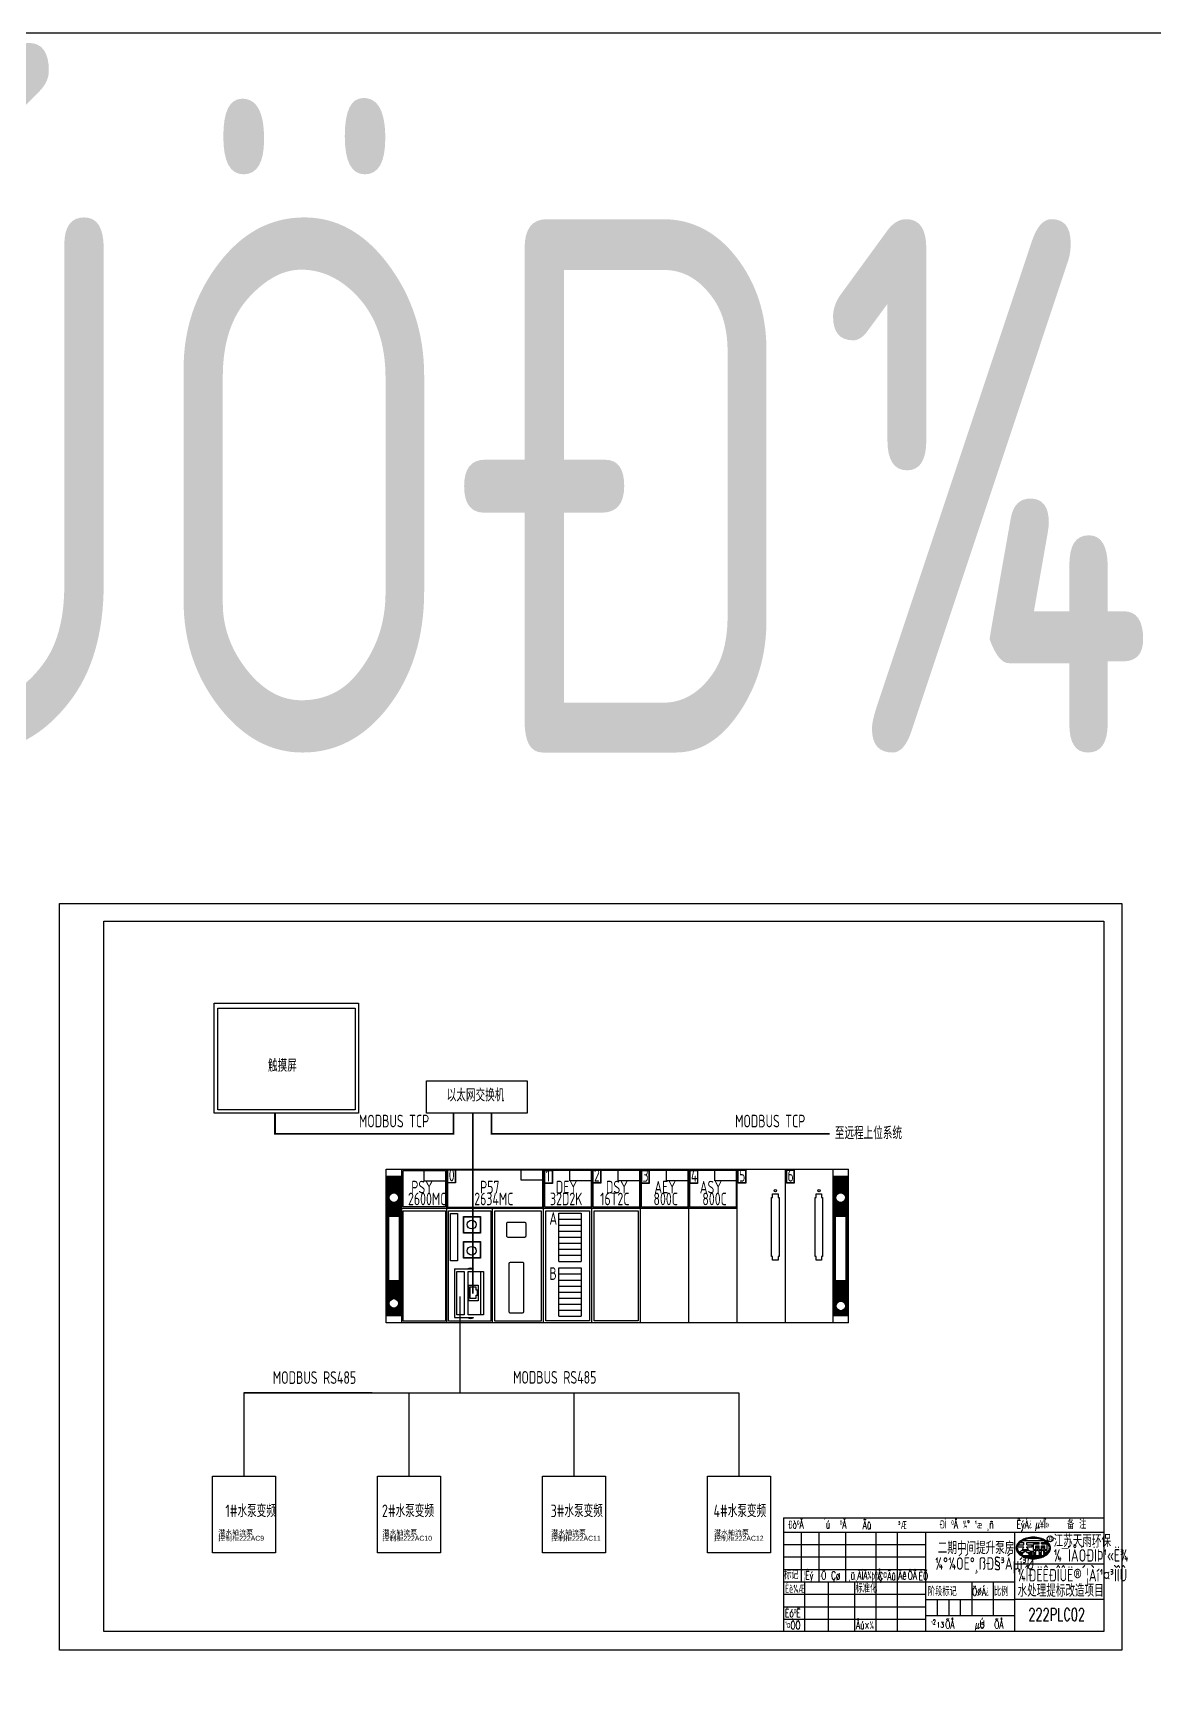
# Model space of a CAD drawing. Header units: millimetres. Extents: x 201 to 11482, y -7821 to 251.
# Drawn here: x 3727 to 4357, y -7014 to -6087 of the extents above; entities that cross this region are included whole.
import ezdxf
from ezdxf.enums import TextEntityAlignment as Align

# ---------------------------------------------------------------- set-up
doc = ezdxf.new("R2010")
doc.units = ezdxf.units.MM
doc.linetypes.add('CENTER2', pattern=[1.125, 0.75, -0.125, 0.125, -0.125])
for name, color, linetype in [('10000_FRONT', 7, 'Continuous'), ('LINE_THIN', 2, 'Continuous'), ('PART', 7, 'Continuous'), ('TEXT', 6, 'Continuous')]:
    doc.layers.add(name, color=color, linetype=linetype)
doc.layers.add('SECTION', color=3, linetype='CENTER2', lineweight=9)
doc.styles.add('HZ', font='txt', dxfattribs={"width": 0.67, "bigfont": 'hztxt'})
doc.styles.add('HZTXT', font='tssdeng.shx', dxfattribs={"width": 0.8, "bigfont": 'hztxt.shx'})
doc.styles.add('¹¡è³Ì¡ÁÖ', font='gbenor.shx', dxfattribs={"width": 0.8, "height": 350, "bigfont": 'gbcbig.shx'})

msp = doc.modelspace()

# ---------------------------------------------------------------- hatches: boundary and pattern name
at = {"layer": 'PART'}
h = msp.add_hatch(dxfattribs=at)
h.set_pattern_fill('ANSI34', color=256, scale=0.07, style=0)
h.set_pattern_definition([(45, (3690.30678, -7116.867394), (-0.037123106, 0.037123106), []), (45, (3690.319153, -7116.867394), (-0.037123106, 0.037123106), []), (45, (3690.33153, -7116.867394), (-0.037123106, 0.037123106), []), (45, (3690.3439, -7116.867394), (-0.037123106, 0.037123106), [])])
h.paths.add_polyline_path([(3925.386, -6808.482), (3934.087, -6808.482), (3934.087, -6748.23), (3934.087, -6730.265), (3925.386, -6730.265)])
h.paths.add_polyline_path([(3932.357, -6742.258, 1), (3926.964, -6742.258, 1)], flags=16)
h.paths.add_polyline_path([(3932.357, -6801.775, 1), (3926.964, -6801.775, 1)], flags=16)
h.paths.add_polyline_path([(3926.812, -6752.662), (3932.639, -6752.662), (3932.639, -6789.148), (3926.812, -6789.148)], flags=16)
h = msp.add_hatch(dxfattribs=at)
h.set_pattern_fill('ANSI34', color=256, scale=0.07, style=0)
h.set_pattern_definition([(45, (3608.22224, -7116.867443), (-0.037123106, 0.037123106), []), (45, (3608.234614, -7116.867443), (-0.037123106, 0.037123106), []), (45, (3608.24699, -7116.867443), (-0.037123106, 0.037123106), []), (45, (3608.259363, -7116.867443), (-0.037123106, 0.037123106), [])])
h.paths.add_polyline_path([(4176.561, -6730.265), (4176.561, -6730.265), (4176.561, -6808.653), (4185.262, -6808.653), (4185.262, -6730.265)])
h.paths.add_polyline_path([(4183.532, -6742.258, 1), (4178.139, -6742.258, 1)], flags=16)
h.paths.add_polyline_path([(4177.987, -6752.662), (4183.814, -6752.662), (4183.814, -6789.148), (4177.987, -6789.148)], flags=16)
h.paths.add_polyline_path([(4183.621, -6803.157, 1), (4178.228, -6803.157, 1)], flags=16)

# ---------------------------------------------------------------- linework, layer by layer
for p, q in [((3766.644, -6986.374), (3766.644, -6586.831)), ((3766.644, -6586.831), (4328.748, -6586.831)), ((4328.748, -6586.831), (4328.748, -6986.374)), ((3966.679, -6797.908), (3966.679, -6852.098)), ((3917.525, -6852.098), (3845.361, -6852.098)), ((3845.361, -6852.098), (4123.657, -6852.098)), ((3845.361, -6852.098), (3845.361, -6898.983)), ((3938.126, -6852.098), (3938.126, -6898.983)), ((4030.892, -6852.098), (4030.892, -6898.983)), ((4123.657, -6852.098), (4123.657, -6898.983)), ((4278.748, -6986.374), (4278.748, -6930.374)), ((4280.177, -6938.717), (4283.73, -6938.717)), ((4280.177, -6938.717), (4283.73, -6938.717)), ((4280.673, -6937.514), (4283.73, -6937.514)), ((4280.673, -6937.514), (4283.73, -6937.514)), ((4281.219, -6941.836), (4283.865, -6941.836)), ((4281.219, -6941.836), (4283.865, -6941.836)), ((4281.701, -6936.311), (4283.73, -6936.311)), ((4281.701, -6936.311), (4283.73, -6936.311)), ((4281.825, -6942.438), (4283.189, -6942.438)), ((4281.825, -6942.438), (4283.189, -6942.438)), ((4282.354, -6940.784), (4286.971, -6940.784)), ((4282.354, -6940.784), (4286.971, -6940.784)), ((4282.921, -6940.183), (4286.348, -6940.183)), ((4282.921, -6940.183), (4286.348, -6940.183)), ((4283.504, -6935.107), (4294.786, -6935.107)), ((4283.504, -6935.107), (4294.786, -6935.107)), ((4283.73, -6937.514), (4283.73, -6936.311)), ((4283.73, -6937.514), (4283.73, -6936.311)), ((4285.437, -6941.836), (4288.543, -6941.836)), ((4285.437, -6941.836), (4288.543, -6941.836)), ((4285.535, -6937.514), (4285.535, -6936.311)), ((4285.535, -6936.311), (4292.334, -6936.311)), ((4285.535, -6937.514), (4285.535, -6936.311)), ((4285.535, -6936.311), (4292.334, -6936.311)), ((4285.535, -6937.514), (4288.543, -6937.514)), ((4285.535, -6937.514), (4288.543, -6937.514)), ((4285.535, -6938.717), (4288.543, -6938.717)), ((4285.56, -6939.028), (4285.535, -6938.717)), ((4285.535, -6938.717), (4288.543, -6938.717)), ((4285.56, -6939.028), (4285.535, -6938.717)), ((4286.157, -6942.438), (4288.543, -6942.438)), ((4286.157, -6942.438), (4288.543, -6942.438)), ((4287.25, -6942.929), (4288.543, -6942.929)), ((4287.25, -6942.929), (4288.543, -6942.929)), ((4287.816, -6941.124), (4288.543, -6941.124)), ((4287.816, -6941.124), (4288.543, -6941.124)), ((4288.543, -6938.717), (4288.543, -6937.514)), ((4288.543, -6938.717), (4288.543, -6937.514)), ((4288.543, -6941.836), (4288.543, -6941.124)), ((4288.543, -6941.836), (4288.543, -6941.124)), ((4288.543, -6942.929), (4288.543, -6942.438)), ((4288.543, -6942.929), (4288.543, -6942.438)), ((4289.145, -6940.183), (4289.145, -6936.912)), ((4289.145, -6936.912), (4292.334, -6936.912)), ((4289.145, -6940.183), (4289.145, -6936.912)), ((4289.145, -6936.912), (4292.334, -6936.912)), ((4289.145, -6940.183), (4290.529, -6940.183)), ((4289.145, -6940.183), (4290.529, -6940.183)), ((4289.145, -6940.784), (4290.529, -6940.784)), ((4289.145, -6941.836), (4289.145, -6940.784)), ((4289.145, -6940.784), (4290.529, -6940.784)), ((4289.145, -6941.836), (4289.145, -6940.784)), ((4289.145, -6941.836), (4290.529, -6941.836)), ((4289.145, -6941.836), (4290.529, -6941.836)), ((4289.145, -6942.929), (4289.145, -6942.438)), ((4289.145, -6942.438), (4290.529, -6942.438)), ((4289.145, -6942.929), (4289.145, -6942.438)), ((4289.145, -6942.438), (4290.529, -6942.438)), ((4289.145, -6942.929), (4290.529, -6942.929)), ((4289.145, -6942.929), (4290.529, -6942.929)), ((4290.529, -6940.183), (4290.529, -6938.115)), ((4290.529, -6938.115), (4292.334, -6938.115)), ((4290.529, -6940.183), (4290.529, -6938.115)), ((4290.529, -6938.115), (4292.334, -6938.115)), ((4290.529, -6941.836), (4290.529, -6940.784)), ((4290.529, -6941.836), (4290.529, -6940.784)), ((4290.529, -6942.929), (4290.529, -6942.438)), ((4290.529, -6942.929), (4290.529, -6942.438)), ((4292.334, -6936.912), (4292.334, -6936.311)), ((4292.334, -6936.912), (4292.334, -6936.311)), ((4292.334, -6940.183), (4292.334, -6938.115)), ((4292.334, -6940.183), (4292.334, -6938.115)), ((4292.334, -6940.183), (4293.717, -6940.183)), ((4292.334, -6940.183), (4293.717, -6940.183)), ((4292.334, -6940.784), (4293.717, -6940.784)), ((4292.334, -6941.836), (4292.334, -6940.784)), ((4292.334, -6940.784), (4293.717, -6940.784)), ((4292.334, -6941.836), (4292.334, -6940.784)), ((4292.334, -6941.836), (4293.717, -6941.836)), ((4292.334, -6941.836), (4293.717, -6941.836)), ((4292.334, -6942.929), (4292.334, -6942.438)), ((4292.334, -6942.438), (4293.717, -6942.438)), ((4292.334, -6942.929), (4292.334, -6942.438)), ((4292.334, -6942.438), (4293.717, -6942.438)), ((4292.334, -6942.929), (4293.717, -6942.929)), ((4292.334, -6942.929), (4293.717, -6942.929)), ((4293.717, -6936.912), (4293.717, -6936.311)), ((4293.717, -6936.311), (4296.589, -6936.311)), ((4293.717, -6936.912), (4293.717, -6936.311)), ((4293.717, -6936.311), (4296.589, -6936.311)), ((4293.717, -6936.912), (4296.906, -6936.912)), ((4293.717, -6936.912), (4296.906, -6936.912)), ((4293.717, -6938.115), (4295.522, -6938.115)), ((4293.717, -6940.183), (4293.717, -6938.115)), ((4293.717, -6938.115), (4295.522, -6938.115)), ((4293.717, -6940.183), (4293.717, -6938.115)), ((4293.717, -6941.836), (4293.717, -6940.784)), ((4293.717, -6941.836), (4293.717, -6940.784)), ((4293.717, -6942.929), (4293.717, -6942.438)), ((4293.717, -6942.929), (4293.717, -6942.438)), ((4294.771, -6941.124), (4295.522, -6941.124)), ((4294.771, -6941.124), (4294.771, -6941.836)), ((4294.771, -6941.124), (4295.522, -6941.124)), ((4294.771, -6941.124), (4294.771, -6941.836)), ((4294.771, -6941.836), (4297.071, -6941.836)), ((4294.771, -6941.836), (4297.071, -6941.836)), ((4294.771, -6942.438), (4294.771, -6942.929)), ((4294.771, -6942.438), (4296.465, -6942.438)), ((4294.771, -6942.438), (4294.771, -6942.929)), ((4294.771, -6942.438), (4296.465, -6942.438)), ((4294.771, -6942.929), (4295.826, -6942.929)), ((4294.771, -6942.929), (4295.826, -6942.929)), ((4295.522, -6940.183), (4295.522, -6938.115)), ((4295.522, -6940.183), (4295.522, -6938.115)), ((4295.522, -6940.183), (4296.906, -6940.183)), ((4295.522, -6940.183), (4296.906, -6940.183)), ((4295.522, -6941.124), (4295.522, -6940.784)), ((4295.522, -6940.784), (4296.906, -6940.784)), ((4295.522, -6941.124), (4295.522, -6940.784)), ((4295.522, -6940.784), (4296.906, -6940.784)), ((4296.906, -6940.183), (4296.906, -6936.912)), ((4296.906, -6940.183), (4296.906, -6936.912)), ((4296.906, -6942.015), (4296.906, -6940.784)), ((4296.906, -6942.015), (4296.906, -6940.784)), ((4328.748, -6948.374), (4278.748, -6948.374)), ((4328.748, -6948.374), (4278.748, -6948.374)), ((4283.731, -6943.64), (4294.559, -6943.64)), ((4283.731, -6943.64), (4294.559, -6943.64)), ((4284.446, -6943.942), (4293.844, -6943.942)), ((4284.446, -6943.942), (4293.844, -6943.942)), ((4286.448, -6944.483), (4291.842, -6944.483)), ((4286.448, -6944.483), (4291.842, -6944.483)), ((4328.748, -6968.374), (4278.748, -6968.374)), ((4328.748, -6986.374), (3766.644, -6986.374)), ((4328.748, -6986.374), (4148.748, -6986.374))]:
    msp.add_line(p, q)
at = {"color": 0}
for p, q in [((4148.748, -6922.374), (4328.748, -6922.374)), ((4148.748, -6922.374), (4328.748, -6922.374)), ((4148.748, -6922.374), (4328.748, -6922.374)), ((4148.748, -6930.374), (4328.748, -6930.374)), ((4148.748, -6930.374), (4328.748, -6930.374)), ((4148.748, -6930.374), (4328.748, -6930.374)), ((4148.748, -6958.374), (4278.748, -6958.374)), ((4148.748, -6958.374), (4278.748, -6958.374)), ((4148.748, -6958.374), (4278.748, -6958.374)), ((4228.748, -6968.374), (4278.748, -6968.374)), ((4228.748, -6968.374), (4278.748, -6968.374)), ((4228.748, -6968.374), (4278.748, -6968.374)), ((4228.748, -6977.374), (4278.748, -6977.374)), ((4228.748, -6977.374), (4278.748, -6977.374)), ((4228.748, -6977.374), (4278.748, -6977.374))]:
    msp.add_line(p, q, dxfattribs=at)
at = {"linetype": 'Continuous'}
msp.add_line((4328.748, -6948.374), (4278.748, -6948.374), dxfattribs=at)
for points in [[(741.178, -6087.168), (11482.36, -6087.168), (11482.36, -7820.534), (741.178, -7820.534)], [(3828.66, -6632.819), (3909.74, -6632.819), (3909.74, -6694.719), (3828.66, -6694.719)], [(3830.735, -6635.614), (3907.858, -6635.614), (3907.858, -6692.846), (3830.735, -6692.846)], [(4004.551, -6694.734), (3947.985, -6694.734), (3947.985, -6676.624), (4004.551, -6676.624)], [(3827.633, -6898.983), (3863.088, -6898.983), (3863.088, -6941.993), (3827.633, -6941.993)], [(3920.399, -6898.983), (3955.853, -6898.983), (3955.853, -6941.993), (3920.399, -6941.993)], [(4013.165, -6898.983), (4048.619, -6898.983), (4048.619, -6941.993), (4013.165, -6941.993)], [(4105.93, -6898.983), (4141.385, -6898.983), (4141.385, -6941.993), (4105.93, -6941.993)]]:
    msp.add_lwpolyline(points, close=True)
at = {"const_width": 1}
for points in [[(3963.178, -6694.734), (3963.178, -6706.376), (3862.817, -6706.376), (3862.817, -6694.719)], [(3974.08, -6796.295), (3974.08, -6694.734)], [(3984.594, -6694.734), (3984.594, -6706.376), (4174.702, -6706.376)]]:
    msp.add_lwpolyline(points, dxfattribs=at)
for points in [[(4298.806, -6939.319, 0.1452621), (4298.182, -6937.214, 0.1071711), (4296.022, -6935.076, 0.0774043), (4293.04, -6933.772, 0.0645214), (4289.145, -6933.267, 0.0645214), (4285.25, -6933.772, 0.0774043), (4282.268, -6935.076, 0.1071711), (4280.108, -6937.214, 0.1452621), (4279.483, -6939.319, 0.1452621), (4280.108, -6941.424, 0.1071711), (4282.268, -6943.562, 0.0774043), (4285.25, -6944.866, 0.0645214), (4289.145, -6945.37, 0.0645214), (4293.04, -6944.866, 0.0774043), (4296.022, -6943.562, 0.1071711), (4298.182, -6941.424, 0.1452621)], [(4298.806, -6939.319, 0.1452621), (4298.182, -6937.214, 0.1071711), (4296.022, -6935.076, 0.0774043), (4293.04, -6933.772, 0.0645214), (4289.145, -6933.267, 0.0645214), (4285.25, -6933.772, 0.0774043), (4282.268, -6935.076, 0.1071711), (4280.108, -6937.214, 0.1452621), (4279.483, -6939.319, 0.1452621), (4280.108, -6941.424, 0.1071711), (4282.268, -6943.562, 0.0774043), (4285.25, -6944.866, 0.0645214), (4289.145, -6945.37, 0.0645214), (4293.04, -6944.866, 0.0774043), (4296.022, -6943.562, 0.1071711), (4298.182, -6941.424, 0.1452621)], [(4298.17, -6939.319, 0.1452621), (4297.648, -6937.561, 0.1071711), (4295.68, -6935.613, 0.0774043), (4292.877, -6934.388, 0.0645214), (4289.145, -6933.904, 0.0645214), (4285.412, -6934.388, 0.0774043), (4282.61, -6935.613, 0.1071711), (4280.642, -6937.561, 0.1452621), (4280.12, -6939.319, 0.1452621), (4280.642, -6941.077, 0.1071711), (4282.61, -6943.024, 0.0774043), (4285.412, -6944.25, 0.0645214), (4289.145, -6944.734, 0.0645214), (4292.877, -6944.25, 0.0774043), (4295.68, -6943.024, 0.1071711), (4297.648, -6941.077, 0.1452621)], [(4298.17, -6939.319, 0.1452621), (4297.648, -6937.561, 0.1071711), (4295.68, -6935.613, 0.0774043), (4292.877, -6934.388, 0.0645214), (4289.145, -6933.904, 0.0645214), (4285.412, -6934.388, 0.0774043), (4282.61, -6935.613, 0.1071711), (4280.642, -6937.561, 0.1452621), (4280.12, -6939.319, 0.1452621), (4280.642, -6941.077, 0.1071711), (4282.61, -6943.024, 0.0774043), (4285.412, -6944.25, 0.0645214), (4289.145, -6944.734, 0.0645214), (4292.877, -6944.25, 0.0774043), (4295.68, -6943.024, 0.1071711), (4297.648, -6941.077, 0.1452621)]]:
    msp.add_lwpolyline(points, format="xyb", close=True)
for centre, radius in [((4298.584, -6934.151), 1.666), ((4298.584, -6934.151), 1.666), ((4291.314, -6939.132), 0.1), ((4291.314, -6939.132), 0.1), ((4291.314, -6940.534), 0.1), ((4291.314, -6940.534), 0.1), ((4294.521, -6939.132), 0.1), ((4294.521, -6939.132), 0.1), ((4294.521, -6940.534), 0.1), ((4294.521, -6940.534), 0.1)]:
    msp.add_circle(centre, radius)
for centre, radius, start, end in [((4279.047, -6937.102), 4.95, 293.805664, 311.924678), ((4279.047, -6937.102), 4.95, 293.805664, 311.924678), ((4279.047, -6937.102), 6.755, 300.38393, 307.819429), ((4279.047, -6937.102), 6.755, 300.38393, 307.819429), ((4279.047, -6937.102), 4.95, 321.502997, 340.951261), ((4279.047, -6937.102), 4.95, 321.502997, 340.951261), ((4279.047, -6937.102), 6.755, 315.502624, 325.594686), ((4279.047, -6937.102), 6.755, 315.502624, 325.594686), ((4290.515, -6936.491), 7.372, 216.907792, 226.468118), ((4290.515, -6936.491), 7.372, 216.907792, 226.468118), ((4290.515, -6936.491), 5.567, 207.109979, 221.536588), ((4290.515, -6936.491), 5.567, 207.109979, 221.536588), ((4290.515, -6936.491), 7.372, 233.765595, 238.048673), ((4290.515, -6936.491), 7.372, 233.765595, 238.048673), ((4287.25, -6941.725), 1.203, 238.048673, 270), ((4287.25, -6941.725), 1.203, 238.048673, 270), ((4290.515, -6936.491), 5.567, 230.459438, 231.797628), ((4290.515, -6936.491), 5.567, 230.459438, 231.797628), ((4287.816, -6939.92), 1.203, 231.797628, 270), ((4287.816, -6939.92), 1.203, 231.797628, 270)]:
    msp.add_arc(centre, radius, start, end)
for p in [(4291.314, -6939.132), (4291.314, -6939.132), (4291.314, -6940.534), (4291.314, -6940.534), (4294.521, -6939.132), (4294.521, -6939.132), (4294.521, -6940.534), (4294.521, -6940.534)]:
    msp.add_point(p)
at = {"layer": '10000_FRONT', "color": 7, "linetype": 'Continuous'}
for p, q in [((4141.955, -6742.205), (4142.524, -6742.205)), ((4141.955, -6775.297), (4141.955, -6742.205)), ((4142.524, -6740.128), (4145.605, -6740.128)), ((4142.524, -6742.205), (4142.524, -6740.128)), ((4145.605, -6740.128), (4145.605, -6742.205)), ((4145.605, -6742.205), (4146.175, -6742.205)), ((4146.175, -6742.205), (4146.175, -6775.297)), ((4166.473, -6742.205), (4167.043, -6742.205)), ((4166.473, -6775.296), (4166.473, -6742.205)), ((4167.043, -6740.128), (4170.124, -6740.128)), ((4167.043, -6742.205), (4167.043, -6740.128)), ((4170.124, -6740.128), (4170.124, -6742.205)), ((4170.124, -6742.205), (4170.694, -6742.205)), ((4170.694, -6742.205), (4170.694, -6775.296)), ((4142.524, -6775.297), (4141.955, -6775.297)), ((4142.524, -6777.373), (4142.524, -6775.297)), ((4146.175, -6775.297), (4145.605, -6775.297)), ((4145.605, -6775.297), (4145.605, -6777.373)), ((4167.043, -6775.296), (4166.473, -6775.296)), ((4167.043, -6777.373), (4167.043, -6775.296)), ((4170.694, -6775.296), (4170.124, -6775.296)), ((4170.124, -6775.296), (4170.124, -6777.373)), ((4145.605, -6777.373), (4142.524, -6777.373)), ((4170.124, -6777.373), (4167.043, -6777.373))]:
    msp.add_line(p, q, dxfattribs=at)
for centre in [(4144.165, -6738.347), (4168.684, -6738.346)]:
    msp.add_circle(centre, 0.67, dxfattribs=at)
at = {"layer": 'LINE_THIN'}
for p, q in [((3741.644, -6996.831), (3741.644, -6576.831)), ((3741.644, -6576.831), (4338.953, -6576.831)), ((4338.953, -6576.831), (4338.953, -6996.831)), ((4338.953, -6996.831), (3741.644, -6996.831))]:
    msp.add_line(p, q, dxfattribs=at)
for centre in [(4291.314, -6939.132), (4291.314, -6939.132), (4291.314, -6940.534), (4291.314, -6940.534), (4294.521, -6939.132), (4294.521, -6939.132), (4294.521, -6940.534), (4294.521, -6940.534)]:
    msp.add_circle(centre, 0.401, dxfattribs=at)
at = {"layer": 'PART'}
for p, q in [((3925.386, -6726.247), (4185.262, -6726.247)), ((3925.386, -6812.608), (3925.386, -6726.247)), ((3934.087, -6812.608), (3934.087, -6726.247)), ((3959.519, -6812.608), (3959.519, -6726.247)), ((4013.832, -6812.608), (4013.832, -6726.247)), ((4041.033, -6812.608), (4041.033, -6726.247)), ((4068.235, -6812.608), (4068.235, -6726.247)), ((4095.437, -6812.608), (4095.437, -6726.247)), ((4122.638, -6812.608), (4122.638, -6726.247)), ((4149.84, -6812.608), (4149.84, -6726.247)), ((4176.561, -6812.608), (4176.561, -6726.247)), ((4176.561, -6812.608), (4176.561, -6726.247)), ((4185.262, -6812.608), (4185.262, -6726.247)), ((3925.386, -6730.265), (3934.087, -6730.265)), ((4176.561, -6730.265), (4185.262, -6730.265)), ((3934.087, -6748.23), (3959.519, -6748.23)), ((3959.519, -6748.23), (4013.832, -6748.23)), ((3984.95, -6748.23), (3984.95, -6812.608)), ((4013.832, -6748.23), (4122.638, -6748.23)), ((4022.331, -6750.96), (4034.915, -6750.96)), ((4022.331, -6778.11), (4022.331, -6750.96)), ((4022.331, -6754.354), (4034.915, -6754.354)), ((4022.331, -6757.747), (4034.915, -6757.747)), ((4034.915, -6750.96), (4034.915, -6778.11)), ((4022.331, -6761.141), (4034.915, -6761.141)), ((4022.331, -6764.535), (4034.915, -6764.535)), ((4022.331, -6767.929), (4034.915, -6767.929)), ((4022.331, -6771.323), (4034.915, -6771.323)), ((4022.331, -6774.717), (4034.915, -6774.717)), ((3963.674, -6782.37), (3974.464, -6782.37)), ((3963.674, -6782.37), (3963.674, -6809.607)), ((3978.33, -6783.826), (3978.33, -6808.151)), ((4022.331, -6778.11), (4034.915, -6778.11)), ((4022.331, -6781.816), (4034.915, -6781.816)), ((4022.331, -6808.966), (4022.331, -6781.816)), ((4022.331, -6785.209), (4034.915, -6785.21)), ((4034.915, -6781.816), (4034.915, -6808.966)), ((3972.342, -6792.665), (3972.342, -6798.866)), ((3975.947, -6792.665), (3972.342, -6792.665)), ((3975.947, -6794.323), (3975.947, -6792.665)), ((3976.74, -6794.323), (3975.947, -6794.323)), ((3976.74, -6797.172), (3976.74, -6794.323)), ((4022.331, -6788.603), (4034.915, -6788.603)), ((4022.331, -6791.997), (4034.915, -6791.997)), ((3972.342, -6798.866), (3975.947, -6798.866)), ((3975.947, -6798.866), (3975.947, -6797.172)), ((3975.947, -6797.172), (3976.74, -6797.172)), ((4022.331, -6795.391), (4034.915, -6795.391)), ((4022.331, -6798.785), (4034.915, -6798.785)), ((4022.331, -6802.179), (4034.915, -6802.179)), ((3925.386, -6808.482), (3934.087, -6808.482)), ((4185.262, -6812.608), (3925.386, -6812.608)), ((3963.674, -6809.607), (3974.464, -6809.607)), ((4022.331, -6805.572), (4034.915, -6805.572)), ((4022.331, -6808.966), (4034.915, -6808.966)), ((4176.561, -6808.653), (4185.262, -6808.653))]:
    msp.add_line(p, q, dxfattribs=at)
for points in [[(3934.899, -6727.078), (3958.678, -6727.078), (3958.678, -6747.368), (3934.899, -6747.368)], [(3946.692, -6727.078), (3958.678, -6727.078), (3958.678, -6732.97), (3946.692, -6732.97)], [(3959.93, -6726.576), (3964.277, -6726.576), (3964.277, -6734.031), (3959.93, -6734.031)], [(3959.93, -6726.576), (4013.29, -6726.576), (4013.29, -6747.887), (3959.93, -6747.887)], [(3960.047, -6726.68), (3964.105, -6726.68), (3964.105, -6733.851), (3960.047, -6733.851)], [(4001.304, -6726.576), (4013.29, -6726.576), (4013.29, -6732.468), (4001.304, -6732.468)], [(4014.485, -6726.852), (4040.534, -6726.852), (4040.534, -6747.694), (4014.485, -6747.694)], [(4014.485, -6726.852), (4018.832, -6726.852), (4018.832, -6734.307), (4014.485, -6734.307)], [(4014.602, -6726.956), (4018.66, -6726.956), (4018.66, -6734.127), (4014.602, -6734.127)], [(4028.548, -6726.852), (4040.534, -6726.852), (4040.534, -6732.744), (4028.548, -6732.744)], [(4041.568, -6726.748), (4045.915, -6726.748), (4045.915, -6734.203), (4041.568, -6734.203)], [(4041.686, -6726.852), (4067.735, -6726.852), (4067.735, -6747.694), (4041.686, -6747.694)], [(4041.686, -6726.852), (4045.744, -6726.852), (4045.744, -6734.024), (4041.686, -6734.024)], [(4055.75, -6726.852), (4067.735, -6726.852), (4067.735, -6732.744), (4055.75, -6732.744)], [(4068.888, -6726.852), (4094.937, -6726.852), (4094.937, -6747.694), (4068.888, -6747.694)], [(4068.888, -6726.852), (4073.235, -6726.852), (4073.235, -6734.307), (4068.888, -6734.307)], [(4069.005, -6726.956), (4073.063, -6726.956), (4073.063, -6734.127), (4069.005, -6734.127)], [(4082.951, -6726.852), (4094.937, -6726.852), (4094.937, -6732.744), (4082.951, -6732.744)], [(4096.089, -6726.852), (4122.138, -6726.852), (4122.138, -6747.694), (4096.089, -6747.694)], [(4096.089, -6726.852), (4100.436, -6726.852), (4100.436, -6734.307), (4096.089, -6734.307)], [(4096.207, -6726.956), (4100.265, -6726.956), (4100.265, -6734.127), (4096.207, -6734.127)], [(4110.153, -6726.852), (4122.138, -6726.852), (4122.138, -6732.744), (4110.153, -6732.744)], [(4123.173, -6726.748), (4127.52, -6726.748), (4127.52, -6734.203), (4123.173, -6734.203)], [(4123.291, -6726.852), (4127.349, -6726.852), (4127.349, -6734.024), (4123.291, -6734.024)], [(4150.375, -6726.748), (4154.722, -6726.748), (4154.722, -6734.203), (4150.375, -6734.203)], [(4150.492, -6726.852), (4154.55, -6726.852), (4154.55, -6734.024), (4150.492, -6734.024)], [(3926.812, -6752.662), (3932.639, -6752.662), (3932.639, -6789.148), (3926.812, -6789.148)], [(3934.953, -6749.628), (3958.68, -6749.628), (3958.68, -6811.796), (3934.953, -6811.796)], [(3960.384, -6749.628), (3984.112, -6749.628), (3984.112, -6811.796), (3960.384, -6811.796)], [(3961.44, -6751.224), (3965.51, -6751.224), (3965.51, -6777.768), (3961.44, -6777.768)], [(3968.809, -6752.84), (3978.305, -6752.84), (3978.305, -6762.336), (3968.809, -6762.336)], [(3969.019, -6753.05), (3978.095, -6753.05), (3978.095, -6762.126), (3969.019, -6762.126)], [(3986.469, -6749.628), (4012.423, -6749.628), (4012.423, -6811.796), (3986.469, -6811.796)], [(4015.091, -6749.628), (4039.719, -6749.628), (4039.719, -6811.508), (4015.091, -6811.508)], [(4042.293, -6749.628), (4066.921, -6749.628), (4066.921, -6811.508), (4042.293, -6811.508)], [(4177.987, -6752.662), (4183.814, -6752.662), (4183.814, -6789.148), (4177.987, -6789.148)], [(3968.809, -6766.901), (3978.305, -6766.901), (3978.305, -6776.397), (3968.809, -6776.397)], [(3969.019, -6767.111), (3978.095, -6767.111), (3978.095, -6776.187), (3969.019, -6776.187)], [(3965.117, -6783.826), (3969.186, -6783.826), (3969.186, -6808.151), (3965.117, -6808.151)], [(3971.368, -6783.826), (3980.063, -6783.826), (3980.063, -6808.151), (3971.368, -6808.151)], [(3971.77, -6791.472), (3977.073, -6791.472), (3977.073, -6800.289), (3971.77, -6800.289)]]:
    msp.add_lwpolyline(points, close=True, dxfattribs=at)
for points in [[(3993.884, -6756.098), (4003.097, -6756.098, -0.4142136), (4003.797, -6756.798), (4003.797, -6763.922, -0.4142136), (4003.097, -6764.622), (3993.884, -6764.622, -0.4142136), (3993.184, -6763.922), (3993.184, -6756.798, -0.4142136)], [(3995.237, -6778.529), (4001.854, -6778.529, -0.4142138), (4002.554, -6779.229), (4002.554, -6806.519, -0.4142134), (4001.854, -6807.219), (3995.237, -6807.219, -0.4142138), (3994.537, -6806.519), (3994.537, -6779.229, -0.4142134)]]:
    msp.add_lwpolyline(points, format="xyb", close=True, dxfattribs=at)
for centre, radius in [((3929.66, -6742.258), 2.696), ((4180.835, -6742.258), 2.696), ((3973.428, -6757.398), 2.49), ((3973.428, -6772.15), 2.49), ((3929.66, -6801.775), 2.696), ((4180.925, -6803.157), 2.696)]:
    msp.add_circle(centre, radius, dxfattribs=at)
at = {"layer": 'PART', "extrusion": (0, 0, -1)}
msp.add_ellipse((3972.858, -6782.37), major_axis=(-1.606, 0), ratio=0.3608108, start_param=6.2831774, end_param=9.4247791, dxfattribs=at)
at = {"layer": 'PART'}
msp.add_ellipse((3972.858, -6809.607), major_axis=(-1.606, 0), ratio=0.3608108, start_param=6.2831774, end_param=9.4247791, dxfattribs=at)
at = {"layer": 'TEXT', "color": 0}
for p, q in [((4148.748, -6922.374), (4148.748, -6986.374)), ((4148.748, -6922.374), (4148.748, -6986.374)), ((4148.748, -6922.374), (4148.748, -6986.374)), ((4158.748, -6958.374), (4158.748, -6930.374)), ((4158.748, -6958.374), (4158.748, -6930.374)), ((4158.748, -6958.374), (4158.748, -6930.374)), ((4168.748, -6958.374), (4168.748, -6930.374)), ((4168.748, -6958.374), (4168.748, -6930.374)), ((4168.748, -6958.374), (4168.748, -6930.374)), ((4183.748, -6958.374), (4183.748, -6930.374)), ((4183.748, -6958.374), (4183.748, -6930.374)), ((4183.748, -6958.374), (4183.748, -6930.374)), ((4200.748, -6986.374), (4200.748, -6930.374)), ((4200.748, -6986.374), (4200.748, -6930.374)), ((4200.748, -6986.374), (4200.748, -6930.374)), ((4212.748, -6986.374), (4212.748, -6930.374)), ((4212.748, -6986.374), (4212.748, -6930.374)), ((4212.748, -6986.374), (4212.748, -6930.374)), ((4228.748, -6986.374), (4228.748, -6930.374)), ((4228.748, -6986.374), (4228.748, -6930.374)), ((4228.748, -6986.374), (4228.748, -6930.374)), ((4148.748, -6937.374), (4228.748, -6937.374)), ((4148.748, -6937.374), (4228.748, -6937.374)), ((4148.748, -6937.374), (4228.748, -6937.374)), ((4148.748, -6944.374), (4228.748, -6944.374)), ((4148.748, -6944.374), (4228.748, -6944.374)), ((4148.748, -6944.374), (4228.748, -6944.374)), ((4148.748, -6951.374), (4228.748, -6951.374)), ((4148.748, -6951.374), (4228.748, -6951.374)), ((4148.748, -6951.374), (4228.748, -6951.374)), ((4160.748, -6986.374), (4160.748, -6958.374)), ((4160.748, -6986.374), (4160.748, -6958.374)), ((4160.748, -6986.374), (4160.748, -6958.374)), ((4173.963, -6986.509), (4173.963, -6958.374)), ((4173.963, -6986.509), (4173.963, -6958.374)), ((4173.963, -6986.509), (4173.963, -6958.374)), ((4188.748, -6986.374), (4188.748, -6958.374)), ((4188.748, -6986.374), (4188.748, -6958.374)), ((4188.748, -6986.374), (4188.748, -6958.374)), ((4254.748, -6977.374), (4254.748, -6958.374)), ((4254.748, -6977.374), (4254.748, -6958.374)), ((4254.748, -6977.374), (4254.748, -6958.374)), ((4266.748, -6977.374), (4266.748, -6958.374)), ((4266.748, -6977.374), (4266.748, -6958.374)), ((4266.748, -6977.374), (4266.748, -6958.374)), ((4148.748, -6965.374), (4228.748, -6965.374)), ((4148.748, -6965.374), (4228.748, -6965.374)), ((4148.748, -6965.374), (4228.748, -6965.374)), ((4235.248, -6977.374), (4235.248, -6968.374)), ((4235.248, -6977.374), (4235.248, -6968.374)), ((4235.248, -6977.374), (4235.248, -6968.374)), ((4241.748, -6977.374), (4241.748, -6968.374)), ((4241.748, -6977.374), (4241.748, -6968.374)), ((4241.748, -6977.374), (4241.748, -6968.374)), ((4248.248, -6977.374), (4248.248, -6968.374)), ((4248.248, -6977.374), (4248.248, -6968.374)), ((4248.248, -6977.374), (4248.248, -6968.374)), ((4148.748, -6972.374), (4228.748, -6972.374)), ((4148.748, -6972.374), (4228.748, -6972.374)), ((4148.748, -6972.374), (4228.748, -6972.374)), ((4148.748, -6979.374), (4228.748, -6979.374)), ((4148.748, -6979.374), (4228.748, -6979.374)), ((4148.748, -6979.374), (4228.748, -6979.374))]:
    msp.add_line(p, q, dxfattribs=at)

# ---------------------------------------------------------------- texts
at = {"color": 6, "char_height": 3.5, "width": 71.24785, "attachment_point": 1, "line_spacing_factor": 0.7}
for s, insert in [('{\\fËÎÌå|b0|i0|c134|p2;\\H0.8x;潜水轴流泵\\P控制柜222AC9}', (3830.949, -6929.201)), ('{\\fËÎÌå|b0|i0|c134|p2;\\H0.8x;潜水轴流泵\\P控制柜222AC10}', (3923.225, -6929.201)), ('{\\fËÎÌå|b0|i0|c134|p2;\\H0.8x;潜水轴流泵\\P控制柜222AC11}', (4018.073, -6929.201)), ('{\\fËÎÌå|b0|i0|c134|p2;\\H0.8x;潜水轴流泵\\P控制柜222AC12}', (4109.614, -6929.201))]:
    msp.add_mtext(s, dxfattribs=dict(at, insert=insert))
at = {"layer": 'LINE_THIN', "style": 'HZTXT'}
msp.add_text('R', height=2.139, dxfattribs=at).set_placement((4297.961, -6935.295))
msp.add_text('R', height=2.139, dxfattribs=at).set_placement((4297.961, -6935.295))
at = {"layer": 'SECTION', "color": 3, "style": 'HZ', "width": 0.67}
for s, height, p in [('二ÆÚÖÐ¼ä提升泵房', 300, (3173.195, -6491.906)), ('江苏天雨环保', 6.9881, (4300.547, -6938.768)), ('¼°¼ÓÉ°¸ßÐ§³Áµí³Ø', 6.98805, (4233.795, -6951.556)), ('二期中间提升泵房', 6.9881, (4235.428, -6942.77)), ('¼¯ÍÅÓÐÏÞ¹«Ë¾', 6.98805, (4300.478, -6946.991)), ('¼¯ÍÅÓÐÏÞ¹«Ë¾', 6.98805, (4300.478, -6946.991)), ('¼ÎÐËÊÐÎÛË®´¦Àí¹¤³ÌÎÛ', 6.98805, (4280.217, -6958.13)), ('¼ÎÐËÊÐÎÛË®´¦Àí¹¤³ÌÎÛ', 6.98805, (4280.217, -6958.13)), ('水处理提标改造项目', 6.9881, (4280.26, -6966.772)), ('222PLC02', 6.9881, (4286.324, -6980.233))]:
    msp.add_text(s, height=height, dxfattribs=at).set_placement(p)
at = {"layer": 'TEXT', "linetype": 'Continuous', "style": '¹¡è³Ì¡ÁÖ', "width": 0.8}
for s, height, p in [('触摸屏', 7.0963, (3858.922, -6671.471)), ('以太网交换机', 7.0963, (3959.4, -6688.143)), ('MODBUS TCP', 7.0963, (3910.007, -6702.741)), ('MODBUS TCP', 7.0963, (4121.462, -6702.741)), ('至远程上位系统', 7.0963, (4177.571, -6709.475)), ('0', 7.096, (3960.493, -6733.103)), ('1', 7.096, (4015.048, -6733.379)), ('2', 7.096, (4042.132, -6733.275)), ('3', 7.096, (4069.451, -6733.379)), ('4', 7.096, (4096.653, -6733.379)), ('5', 7.096, (4123.737, -6733.275)), ('6', 7.096, (4150.938, -6733.275)), ('PSY', 7.0963, (3939.464, -6739.885)), ('P57', 7.0963, (3978.127, -6739.885)), ('DEY', 7.0963, (4020.729, -6739.885)), ('DSY', 7.0963, (4048.908, -6739.885)), ('AEY', 7.0963, (4076.103, -6739.885)), ('ASY', 7.0963, (4101.634, -6739.885)), ('2600MC', 7.0963, (3937.599, -6746.545)), ('2634MC', 7.0963, (3974.84, -6746.545)), ('32D2K', 7.0963, (4017.441, -6746.545)), ('16T2C', 7.0963, (4045.621, -6746.545)), ('800C', 7.0963, (4075.59, -6746.545)), ('800C', 7.0963, (4103.072, -6746.545)), ('A', 7.096, (4017.095, -6757.488)), ('B', 7.096, (4017.095, -6788.528)), ('MODBUS RS485', 7.09632, (3861.599, -6847.026)), ('MODBUS RS485', 7.09632, (3996.653, -6846.896)), ('1#水泵变频', 7.0963, (3834.989, -6921.988)), ('2#水泵变频', 7.0963, (3922.975, -6921.988)), ('3#水泵变频', 7.0963, (4017.824, -6921.988)), ('4#水泵变频', 7.0963, (4109.364, -6921.988))]:
    msp.add_text(s, height=height, dxfattribs=at).set_placement(p)
at = {"layer": 'TEXT', "style": 'HZ', "width": 0.67}
for s, p in [('ÐòºÅ', (4155.726, -6928.396)), ('ÐòºÅ', (4155.726, -6928.396)), ('ÐòºÅ', (4155.726, -6928.396)), ('Ãû     ³Æ', (4205.665, -6928.729)), ('Ãû     ³Æ', (4205.665, -6928.729)), ('Ãû     ³Æ', (4205.665, -6928.729)), ('ÐÍ ºÅ ¼° ¹æ ¸ñ', (4251.666, -6928.337)), ('ÐÍ ºÅ ¼° ¹æ ¸ñ', (4251.666, -6928.337)), ('ÐÍ ºÅ ¼° ¹æ ¸ñ', (4251.666, -6928.337)), ('ÊýÁ¿', (4284.037, -6928.315)), ('ÊýÁ¿', (4284.037, -6928.315)), ('ÊýÁ¿', (4284.037, -6928.315)), ('µ¥Î»', (4294.127, -6928.253)), ('µ¥Î»', (4294.127, -6928.253)), ('µ¥Î»', (4294.127, -6928.253)), ('备 注', (4313.517, -6928.499))]:
    msp.add_text(s, height=4.5, dxfattribs=at).set_placement(p, align=Align.CENTER)
msp.add_text('´ú  ºÅ', height=4.5, dxfattribs=at).set_placement((4184.112, -6928.396), align=Align.RIGHT)
msp.add_text('´ú  ºÅ', height=4.5, dxfattribs=at).set_placement((4184.112, -6928.396), align=Align.RIGHT)
msp.add_text('´ú  ºÅ', height=4.5, dxfattribs=at).set_placement((4184.112, -6928.396), align=Align.RIGHT)
for s, p in [('标记', (4148.965, -6956.844)), ('´¦Êý', (4158.819, -6956.991)), ('´¦Êý', (4158.819, -6956.991)), ('´¦Êý', (4158.819, -6956.991)), ('·Ö Çø', (4169.132, -6956.991)), ('·Ö Çø', (4169.132, -6956.991)), ('·Ö Çø', (4169.132, -6956.991)), ('¸ü¸ÄÎÄ¼þºÅ', (4185.12, -6956.991)), ('¸ü¸ÄÎÄ¼þºÅ', (4185.12, -6956.991)), ('¸ü¸ÄÎÄ¼þºÅ', (4185.12, -6956.991)), ('Ç©Ãû', (4201.897, -6957.404)), ('Ç©Ãû', (4201.897, -6957.404)), ('Ç©Ãû', (4201.897, -6957.404)), ('Äê', (4213.204, -6957.113)), ('Äê', (4213.204, -6957.113)), ('Äê', (4213.204, -6957.113)), ('ÔÂ', (4218.53, -6957.036)), ('ÔÂ', (4218.53, -6957.036)), ('ÔÂ', (4218.53, -6957.036)), ('ÈÕ', (4224.714, -6957.344)), ('Éè¼Æ', (4149.553, -6964.485)), ('Éè¼Æ', (4149.553, -6964.485)), ('Éè¼Æ', (4149.553, -6964.485)), ('阶段标记', (4229.852, -6966.211)), ('ÖØÁ¿', (4254.741, -6966.158)), ('ÖØÁ¿', (4254.741, -6966.158)), ('ÖØÁ¿', (4254.741, -6966.158)), ('比例', (4266.952, -6966.23)), ('¹¤ÒÕ', (4149.553, -6985.045)), ('¹¤ÒÕ', (4149.553, -6985.045)), ('¹¤ÒÕ', (4149.553, -6985.045)), ('ÉóºË', (4149.553, -6978.22)), ('ÉóºË', (4149.553, -6978.22)), ('ÉóºË', (4149.553, -6978.22)), ('¹²  ÕÅ', (4231.632, -6984.698)), ('µÚ  ÕÅ', (4256.265, -6984.698))]:
    msp.add_text(s, height=4.5, dxfattribs=at).set_placement(p)
at = {"layer": 'TEXT', "color": 0, "style": 'HZ', "width": 0.67}
for s, height, p in [('标准化', 4.5, (4189.186, -6964.478)), ('Åú×¼', 4.5, (4189.462, -6984.974)), ('Åú×¼', 4.5, (4189.462, -6984.974)), ('Åú×¼', 4.5, (4189.462, -6984.974)), ('13', 3, (4234.767, -6984.091)), ('5', 3, (4259.708, -6984.196))]:
    msp.add_text(s, height=height, dxfattribs=at).set_placement(p)

doc.saveas('drawing.dxf')
